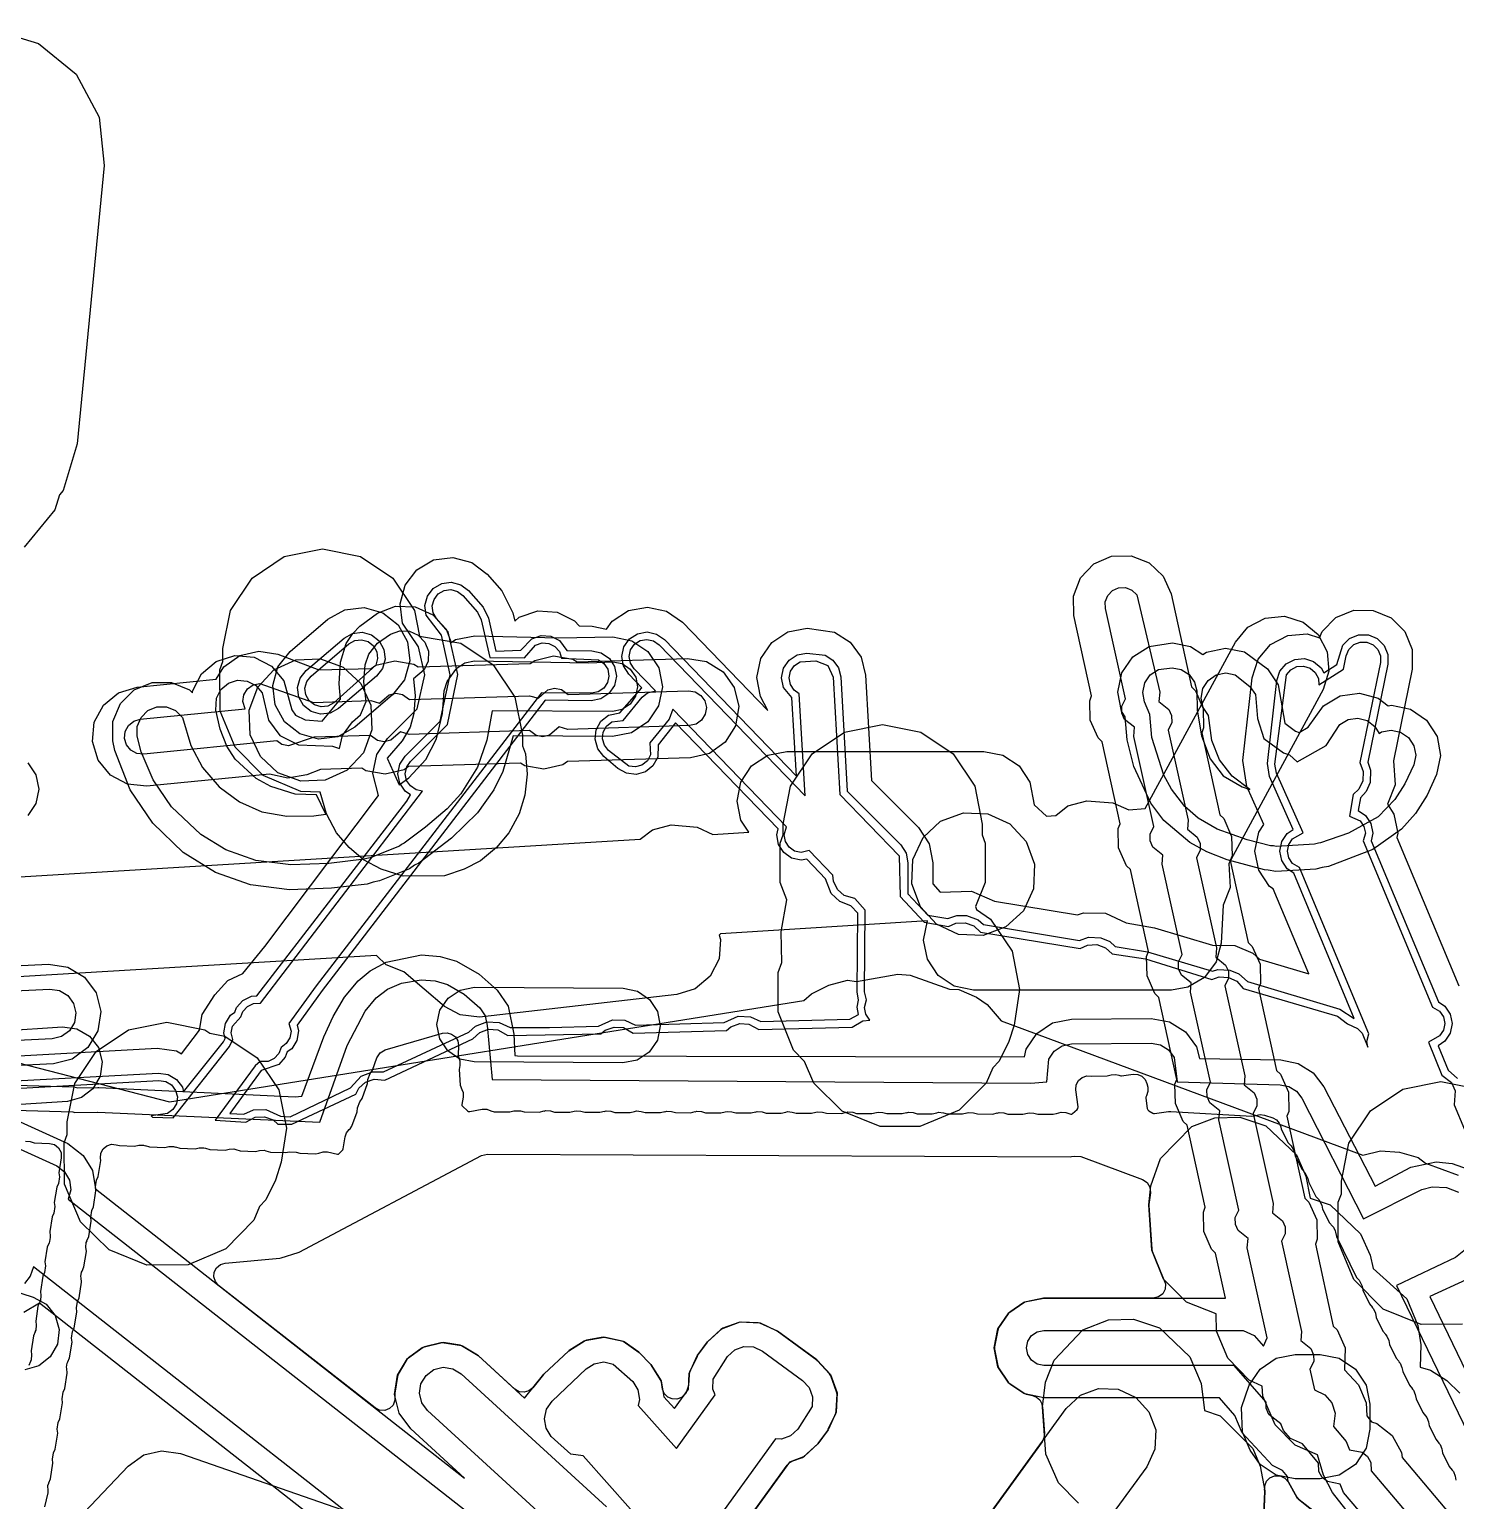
# Model space of a CAD drawing. Header units: metres. Extents: x -2677 to -840, y 169 to 1487.
# Drawn here: x -1617.2 to -1559.9, y 249.1 to 308.2 of the extents above; entities that cross this region are included whole.
import ezdxf

# ---------------------------------------------------------------- set-up
doc = ezdxf.new("R2010")
doc.units = ezdxf.units.M
for name, color, linetype in [('AI_GREENING_ALLOWED_ZONE', 4, 'Continuous'), ('AI_GREENING_EXCLUSIONS', 1, 'Continuous'), ('AI_GREENING_LAWN', 82, 'Continuous')]:
    doc.layers.add(name, color=color, linetype=linetype)

msp = doc.modelspace()

# ---------------------------------------------------------------- linework, layer by layer
at = {"layer": 'AI_GREENING_ALLOWED_ZONE'}
for points in [[(-1589.147, 247.244), (-1586.767, 250.529), (-1586.664, 250.635), (-1586.534, 250.706), (-1586.156, 250.844), (-1586.073, 250.894), (-1585.553, 251.373), (-1585.52, 251.409), (-1585.14, 251.93), (-1585.116, 251.972), (-1584.818, 252.612), (-1584.795, 252.706), (-1584.767, 253.387), (-1584.782, 253.483), (-1585.016, 254.123), (-1585.066, 254.206), (-1585.544, 254.726), (-1585.581, 254.758), (-1587.155, 255.909), (-1587.197, 255.933), (-1587.838, 256.23), (-1587.932, 256.253), (-1588.611, 256.281), (-1588.707, 256.266), (-1589.349, 256.031), (-1589.431, 255.981), (-1589.95, 255.504), (-1589.982, 255.467), (-1590.364, 254.944), (-1590.388, 254.902), (-1590.685, 254.261), (-1590.708, 254.167), (-1590.726, 253.73), (-1590.82, 253.457), (-1590.872, 253.385), (-1591.014, 253.253), (-1591.196, 253.185), (-1591.389, 253.191), (-1591.566, 253.27), (-1591.7, 253.41), (-1591.77, 253.591), (-1591.82, 253.872), (-1591.855, 253.962), (-1592.235, 254.558), (-1592.265, 254.597), (-1592.692, 255.042), (-1592.729, 255.074), (-1593.308, 255.479), (-1593.397, 255.518), (-1594.062, 255.665), (-1594.159, 255.667), (-1594.831, 255.548), (-1594.92, 255.513), (-1595.516, 255.134), (-1595.552, 255.106), (-1596.523, 254.201), (-1596.547, 254.175), (-1596.978, 253.642), (-1597.134, 253.514), (-1597.329, 253.458), (-1597.53, 253.484), (-1597.704, 253.588), (-1599.162, 254.923), (-1599.201, 254.952), (-1599.806, 255.318), (-1599.896, 255.351), (-1600.57, 255.454), (-1600.667, 255.45), (-1601.329, 255.288), (-1601.417, 255.247), (-1601.966, 254.843), (-1602.032, 254.772), (-1602.385, 254.189), (-1602.418, 254.098), (-1602.521, 253.424), (-1602.515, 253.278), (-1602.518, 253.278), (-1602.518, 253.278), (-1602.514, 253.137), (-1602.589, 252.946), (-1602.735, 252.802), (-1602.926, 252.729), (-1603.131, 252.738), (-1603.315, 252.829), (-1609.597, 257.754), (-1609.725, 257.904), (-1609.785, 258.092), (-1609.768, 258.288), (-1609.677, 258.463), (-1609.524, 258.588), (-1609.335, 258.645), (-1607.138, 258.852), (-1607.089, 258.861), (-1606.402, 259.069), (-1606.357, 259.088), (-1599.038, 262.966), (-1598.802, 263.024), (-1575.404, 262.921), (-1575.355, 262.926), (-1575.244, 262.947), (-1574.975, 262.925), (-1572.506, 262.007), (-1572.32, 261.885), (-1572.205, 261.693), (-1572.185, 261.471), (-1572.247, 261.007), (-1572.249, 260.956), (-1572.125, 259.202), (-1572.108, 259.127), (-1571.671, 258.045), (-1571.653, 258.017), (-1571.576, 257.817), (-1571.589, 257.604), (-1571.69, 257.415), (-1571.861, 257.287), (-1572.07, 257.241), (-1576.434, 257.241), (-1576.483, 257.236), (-1577.176, 257.098), (-1577.265, 257.061), (-1577.832, 256.682), (-1577.9, 256.614), (-1578.279, 256.047), (-1578.316, 255.958), (-1578.449, 255.289), (-1578.449, 255.193), (-1578.316, 254.524), (-1578.279, 254.435), (-1577.9, 253.868), (-1577.832, 253.799), (-1577.265, 253.421), (-1577.176, 253.384), (-1576.923, 253.333), (-1576.76, 253.27), (-1576.63, 253.155), (-1576.546, 253.002), (-1576.527, 252.87), (-1576.522, 252.871), (-1576.441, 251.803), (-1576.458, 251.629), (-1576.534, 251.472), (-1580.693, 245.732)], [(-1567.652, 247.97), (-1567.592, 249.471), (-1567.6, 249.565), (-1567.593, 249.566), (-1567.593, 249.566), (-1567.595, 249.707), (-1567.522, 249.889), (-1567.384, 250.029), (-1567.203, 250.105), (-1567.006, 250.106), (-1566.979, 250.1), (-1566.782, 250.014), (-1566.639, 249.853), (-1566.3, 249.242), (-1566.237, 249.168), (-1565.703, 248.744)]]:
    msp.add_lwpolyline(points, dxfattribs=at)
at = {"layer": 'AI_GREENING_EXCLUSIONS'}
for points in [[(-1618.69, 308.194), (-1616.822, 307.631), (-1615.312, 306.395), (-1614.39, 304.676), (-1614.196, 302.735), (-1615.28, 291.546), (-1615.843, 289.679), (-1615.985, 289.505), (-1616.166, 288.904), (-1617.402, 287.394)], [(-1619.072, 266.895), (-1612.06, 267.279), (-1611.288, 267.168), (-1611.092, 267.052), (-1610.363, 267.996), (-1610.254, 268.633), (-1609.741, 269.42), (-1609.219, 270), (-1608.629, 270.28), (-1607.742, 271.361), (-1603.174, 277.43), (-1603.399, 278.306), (-1603.246, 279.071), (-1602.811, 279.719), (-1601.625, 280.902), (-1601.321, 282.279), (-1601.571, 283.393), (-1602.209, 284.35), (-1602.312, 285.124), (-1602.111, 285.878), (-1601.636, 286.497), (-1600.961, 286.888), (-1600.187, 286.991), (-1599.433, 286.79), (-1598.814, 286.315), (-1598.229, 285.649), (-1597.779, 284.766), (-1597.703, 284.427), (-1597.522, 284.588), (-1596.783, 284.84), (-1596.004, 284.792), (-1595.304, 284.448), (-1595.119, 284.239), (-1594.602, 284.234), (-1594.023, 284.112), (-1593.799, 284.435), (-1593.143, 284.857), (-1592.375, 284.996), (-1591.612, 284.83), (-1590.971, 284.385), (-1587.547, 280.839), (-1587.845, 281.398), (-1587.989, 282.165), (-1587.829, 282.929), (-1587.389, 283.573), (-1586.735, 284), (-1585.968, 284.144), (-1584.865, 283.993), (-1584.237, 283.587), (-1583.802, 282.979), (-1583.621, 282.254), (-1583.382, 278.035), (-1581.501, 276.146), (-1581.067, 275.49), (-1580.919, 274.718), (-1580.926, 273.874), (-1580.623, 273.55), (-1579.366, 273.591), (-1578.44, 273.189), (-1575.108, 272.636), (-1574.871, 272.714), (-1573.982, 272.695), (-1573.153, 272.312), (-1572.014, 272.108), (-1569.692, 271.415), (-1568.792, 271.397), (-1568.07, 271.095), (-1567.799, 270.85), (-1565.827, 270.262), (-1567.25, 273.681), (-1567.397, 273.778), (-1567.831, 274.426), (-1567.985, 275.191), (-1567.834, 275.957), (-1567.63, 276.263), (-1568.314, 277.786), (-1568.476, 278.829), (-1568.101, 282.157), (-1567.864, 282.9), (-1567.36, 283.497), (-1566.667, 283.855), (-1565.889, 283.92), (-1565.398, 283.764), (-1565.291, 284.02), (-1564.737, 284.57), (-1564.015, 284.866), (-1563.235, 284.863), (-1562.515, 284.562), (-1561.965, 284.008), (-1561.669, 283.286), (-1561.672, 282.506), (-1562.418, 278.823), (-1562.364, 277.853), (-1562.669, 277.073), (-1562.409, 276.684), (-1562.255, 275.919), (-1562.289, 275.746), (-1559.804, 269.779)], [(-1565.665, 248.714), (-1566.276, 249.199), (-1566.655, 249.881), (-1566.678, 250.082), (-1566.88, 250.32), (-1567.285, 250.524), (-1568.498, 251.837), (-1568.792, 252.529), (-1569.416, 253.241), (-1576.459, 253.241), (-1577.224, 253.393), (-1577.873, 253.827), (-1578.307, 254.476), (-1578.459, 255.241), (-1578.307, 256.006), (-1577.873, 256.655), (-1577.224, 257.089), (-1576.459, 257.241), (-1569.176, 257.241), (-1569.565, 259.049), (-1569.727, 259.205), (-1570.042, 259.919), (-1570.059, 260.699), (-1569.986, 260.888), (-1570.704, 264.183), (-1570.867, 264.339), (-1571.181, 265.053), (-1571.199, 265.833), (-1571.125, 266.022), (-1571.844, 269.317), (-1572.007, 269.473), (-1572.321, 270.187), (-1572.338, 270.967), (-1572.265, 271.156), (-1572.983, 274.451), (-1573.146, 274.606), (-1573.461, 275.321), (-1573.478, 276.101), (-1573.404, 276.29), (-1574.123, 279.585), (-1574.286, 279.74), (-1574.6, 280.455), (-1574.617, 281.235), (-1574.544, 281.424), (-1575.261, 284.655), (-1575.278, 285.435), (-1574.996, 286.163), (-1574.456, 286.726), (-1573.742, 287.041), (-1572.962, 287.058), (-1572.234, 286.776), (-1571.671, 286.236), (-1571.356, 285.522), (-1570.54, 281.789), (-1570.377, 281.633), (-1570.063, 280.919), (-1570.046, 280.139), (-1570.119, 279.949), (-1569.401, 276.655), (-1569.238, 276.499), (-1568.923, 275.785), (-1568.906, 275.005), (-1568.98, 274.816), (-1568.261, 271.521), (-1568.098, 271.365), (-1567.784, 270.651), (-1567.767, 269.871), (-1567.84, 269.682), (-1567.122, 266.387), (-1566.959, 266.231), (-1566.644, 265.517), (-1566.627, 264.737), (-1566.701, 264.548), (-1565.982, 261.253), (-1565.819, 261.097), (-1565.505, 260.383), (-1565.487, 259.603), (-1565.561, 259.414), (-1564.842, 256.119), (-1564.68, 255.963), (-1564.365, 255.249), (-1564.388, 254.367), (-1563.825, 253.761), (-1563.523, 253.038), (-1563.49, 252.507), (-1563.307, 252.272), (-1563.09, 252.21), (-1562.479, 251.725), (-1562.1, 251.043), (-1562.076, 250.842), (-1559.933, 248.296)], [(-1619.018, 265.896), (-1612.006, 266.28), (-1611.619, 266.225), (-1611.284, 266.026), (-1611.049, 265.714), (-1611, 265.523), (-1609.403, 267.535), (-1609.336, 267.672), (-1609.386, 267.891), (-1609.32, 268.276), (-1609.112, 268.606), (-1608.949, 268.721), (-1608.883, 268.908), (-1608.621, 269.198), (-1608.269, 269.365), (-1608.061, 269.376), (-1602.034, 277.194), (-1601.896, 277.456), (-1602.107, 277.597), (-1602.323, 277.922), (-1602.399, 278.304), (-1602.322, 278.687), (-1602.105, 279.011), (-1600.702, 280.41), (-1600.297, 282.28), (-1600.651, 283.861), (-1601.263, 284.673), (-1601.314, 285.059), (-1601.213, 285.436), (-1600.976, 285.746), (-1600.639, 285.942), (-1600.252, 285.993), (-1599.875, 285.892), (-1599.565, 285.655), (-1598.98, 284.989), (-1598.755, 284.548), (-1598.46, 283.23), (-1597.466, 283.263), (-1597.019, 283.723), (-1596.65, 283.849), (-1596.261, 283.825), (-1595.91, 283.653), (-1595.612, 283.244), (-1594.613, 283.234), (-1594.231, 283.154), (-1593.908, 282.933), (-1593.695, 282.607), (-1593.623, 282.223), (-1593.703, 281.842), (-1593.923, 281.519), (-1594.25, 281.306), (-1594.633, 281.234), (-1596.484, 281.253), (-1605.436, 269.602), (-1606.439, 268.204), (-1606.386, 267.971), (-1606.452, 267.587), (-1606.66, 267.257), (-1606.844, 267.126), (-1606.92, 266.914), (-1607.181, 266.625), (-1607.892, 266.382), (-1609.145, 264.658), (-1608.583, 264.626), (-1608.189, 264.798), (-1607.696, 264.818), (-1607.108, 264.543), (-1606.716, 264.525), (-1604.304, 265.681), (-1603.869, 266.16), (-1603.411, 266.331), (-1602.976, 266.323), (-1599.548, 267.922), (-1599.281, 268.164), (-1598.822, 268.335), (-1598.329, 268.315), (-1597.885, 268.107), (-1596.311, 268.116), (-1594.345, 268.168), (-1593.778, 268.421), (-1593.285, 268.401), (-1592.864, 268.21), (-1589.302, 268.306), (-1588.735, 268.56), (-1588.242, 268.54), (-1587.82, 268.348), (-1584.258, 268.445), (-1583.908, 268.628), (-1583.962, 268.921), (-1583.9, 269.212), (-1583.963, 269.541), (-1583.936, 272.698), (-1584.216, 272.999), (-1584.653, 273.165), (-1585.002, 273.489), (-1585.226, 274.079), (-1585.976, 274.874), (-1586.206, 274.832), (-1586.588, 274.915), (-1586.908, 275.137), (-1587.119, 275.465), (-1587.189, 275.849), (-1587.136, 276.093), (-1591.245, 280.349), (-1591.95, 279.467), (-1591.963, 278.962), (-1592.155, 278.622), (-1592.461, 278.381), (-1592.837, 278.275), (-1593.224, 278.321), (-1593.565, 278.513), (-1594.134, 279), (-1594.375, 279.307), (-1594.481, 279.683), (-1594.435, 280.07), (-1594.243, 280.41), (-1593.937, 280.651), (-1593.486, 280.748), (-1592.598, 281.751), (-1593.129, 282.301), (-1593.34, 282.63), (-1593.41, 283.014), (-1593.327, 283.395), (-1593.105, 283.715), (-1592.776, 283.926), (-1592.392, 283.996), (-1592.011, 283.913), (-1591.691, 283.691), (-1586.397, 278.207), (-1586.575, 281.357), (-1586.917, 281.771), (-1586.989, 282.155), (-1586.909, 282.537), (-1586.689, 282.859), (-1586.362, 283.072), (-1585.979, 283.144), (-1585.241, 283.067), (-1584.928, 282.864), (-1584.71, 282.56), (-1584.62, 282.197), (-1584.359, 277.599), (-1582.21, 275.44), (-1581.993, 275.112), (-1581.919, 274.726), (-1581.93, 273.482), (-1581.12, 272.619), (-1580.317, 272.482), (-1579.959, 272.611), (-1579.564, 272.611), (-1579.105, 272.44), (-1578.883, 272.243), (-1575.031, 271.606), (-1574.673, 271.734), (-1574.18, 271.715), (-1573.818, 271.564), (-1573.596, 271.367), (-1572.3, 271.149), (-1569.697, 270.368), (-1569.483, 270.437), (-1568.99, 270.417), (-1568.629, 270.266), (-1568.288, 269.951), (-1564.583, 268.847), (-1563.997, 268.469), (-1566.43, 274.313), (-1566.691, 274.487), (-1566.908, 274.811), (-1566.985, 275.193), (-1566.91, 275.576), (-1566.693, 275.901), (-1566.446, 276.067), (-1567.401, 278.196), (-1567.483, 278.717), (-1567.107, 282.045), (-1566.989, 282.417), (-1566.737, 282.715), (-1566.39, 282.894), (-1566.002, 282.926), (-1565.63, 282.808), (-1565.332, 282.556), (-1565.227, 282.353), (-1564.696, 282.687), (-1564.462, 283.461), (-1564.185, 283.736), (-1563.824, 283.884), (-1563.434, 283.883), (-1563.074, 283.732), (-1562.799, 283.455), (-1562.651, 283.094), (-1562.652, 282.704), (-1563.455, 278.763), (-1563.344, 278.447), (-1563.364, 277.954), (-1563.515, 277.593), (-1563.743, 277.339), (-1563.844, 276.82), (-1563.549, 276.624), (-1563.332, 276.3), (-1563.255, 275.917), (-1563.316, 275.61), (-1560.624, 269.146), (-1560.363, 268.973), (-1560.146, 268.649), (-1560.069, 268.266), (-1560.144, 267.884), (-1560.361, 267.559), (-1560.63, 267.378), (-1560.224, 266.4), (-1559.853, 266.068)], [(-1619.001, 265.597), (-1611.989, 265.981), (-1611.719, 265.942), (-1611.484, 265.803), (-1611.32, 265.584), (-1611.252, 265.32), (-1611.291, 265.049), (-1611.43, 264.814), (-1611.648, 264.651), (-1612.305, 264.561), (-1612.25, 264.506), (-1611.418, 264.481), (-1609.164, 267.353), (-1609.02, 267.625), (-1609.086, 267.899), (-1609.04, 268.168), (-1608.703, 268.534), (-1608.625, 268.754), (-1608.442, 268.957), (-1608.195, 269.075), (-1607.907, 269.083), (-1601.406, 277.604), (-1601.668, 277.657), (-1601.895, 277.809), (-1602.046, 278.036), (-1602.099, 278.304), (-1602.045, 278.572), (-1601.893, 278.799), (-1600.411, 280.277), (-1599.989, 282.281), (-1600.375, 284.001), (-1600.842, 284.533), (-1600.979, 284.769), (-1601.015, 285.04), (-1600.944, 285.304), (-1600.778, 285.521), (-1600.542, 285.658), (-1600.271, 285.694), (-1600.007, 285.623), (-1599.79, 285.457), (-1599.205, 284.791), (-1599.048, 284.482), (-1598.71, 282.976), (-1597.318, 282.962), (-1596.868, 283.464), (-1596.61, 283.552), (-1596.337, 283.535), (-1596.092, 283.415), (-1595.912, 283.21), (-1595.823, 282.946), (-1594.348, 282.878), (-1594.123, 282.724), (-1593.973, 282.495), (-1593.923, 282.226), (-1593.979, 281.959), (-1594.133, 281.734), (-1594.362, 281.584), (-1594.63, 281.534), (-1596.631, 281.554), (-1605.674, 269.784), (-1606.771, 268.264), (-1606.686, 267.963), (-1606.732, 267.694), (-1606.878, 267.463), (-1607.09, 267.312), (-1607.177, 267.068), (-1607.36, 266.865), (-1607.607, 266.748), (-1607.926, 266.75), (-1608.13, 266.564), (-1609.727, 264.389), (-1608.505, 264.302), (-1608.13, 264.504), (-1607.756, 264.524), (-1607.405, 264.399), (-1607.212, 264.231), (-1606.655, 264.221), (-1604.089, 265.433), (-1603.97, 265.669), (-1603.702, 265.911), (-1603.352, 266.037), (-1602.923, 265.994), (-1599.391, 267.659), (-1599.113, 267.915), (-1598.763, 268.041), (-1598.388, 268.021), (-1597.982, 267.787), (-1594.244, 267.852), (-1594.069, 268.002), (-1593.719, 268.127), (-1593.344, 268.107), (-1592.952, 267.888), (-1589.201, 267.991), (-1589.025, 268.14), (-1588.675, 268.266), (-1588.301, 268.246), (-1587.909, 268.026), (-1584.158, 268.129), (-1583.729, 268.384), (-1583.449, 268.404), (-1583.613, 268.649), (-1583.662, 268.917), (-1583.58, 269.222), (-1583.663, 269.538), (-1583.635, 272.816), (-1584.05, 273.288), (-1584.485, 273.414), (-1584.753, 273.656), (-1584.913, 273.989), (-1584.932, 274.23), (-1585.882, 275.213), (-1586.201, 275.132), (-1586.468, 275.19), (-1586.692, 275.346), (-1586.84, 275.575), (-1586.889, 275.844), (-1586.791, 276.168), (-1591.358, 280.899), (-1591.501, 280.494), (-1592.277, 279.541), (-1592.249, 279.055), (-1592.382, 278.817), (-1592.597, 278.648), (-1592.86, 278.574), (-1593.131, 278.607), (-1593.939, 279.228), (-1594.108, 279.443), (-1594.182, 279.706), (-1594.149, 279.977), (-1594.016, 280.215), (-1593.801, 280.384), (-1593.353, 280.436), (-1592.587, 281.378), (-1592.377, 281.552), (-1592.061, 281.627), (-1592.914, 282.51), (-1593.061, 282.74), (-1593.11, 283.008), (-1593.052, 283.275), (-1592.896, 283.5), (-1592.666, 283.647), (-1592.398, 283.696), (-1592.131, 283.638), (-1591.906, 283.482), (-1586.051, 277.417), (-1586.284, 281.514), (-1586.489, 281.655), (-1586.639, 281.883), (-1586.689, 282.152), (-1586.633, 282.419), (-1586.479, 282.645), (-1586.25, 282.794), (-1585.611, 282.841), (-1585.135, 282.647), (-1584.919, 282.18), (-1584.652, 277.469), (-1582.271, 274.999), (-1582.231, 273.365), (-1581.27, 272.34), (-1580.297, 272.16), (-1579.997, 272.297), (-1579.623, 272.316), (-1579.273, 272.191), (-1579.002, 271.945), (-1575.01, 271.283), (-1574.711, 271.421), (-1574.336, 271.44), (-1573.986, 271.315), (-1573.715, 271.069), (-1572.386, 270.862), (-1569.712, 270.043), (-1569.424, 270.143), (-1569.05, 270.123), (-1568.717, 269.964), (-1568.465, 269.672), (-1564.669, 268.56), (-1564.277, 268.251), (-1563.868, 268.076), (-1563.679, 267.887), (-1563.453, 267.314), (-1563.499, 267.543), (-1563.416, 267.856), (-1566.199, 274.537), (-1566.479, 274.699), (-1566.631, 274.926), (-1566.685, 275.194), (-1566.632, 275.462), (-1566.481, 275.689), (-1566.053, 275.925), (-1567.128, 278.318), (-1567.185, 278.683), (-1566.726, 282.271), (-1566.55, 282.48), (-1566.307, 282.605), (-1566.035, 282.628), (-1565.775, 282.545), (-1565.566, 282.369), (-1565.441, 282.126), (-1565.42, 281.876), (-1564.427, 282.502), (-1564.318, 283.042), (-1564.213, 283.294), (-1564.019, 283.486), (-1563.766, 283.59), (-1563.493, 283.589), (-1563.241, 283.483), (-1563.049, 283.29), (-1562.945, 283.037), (-1562.946, 282.764), (-1563.776, 278.757), (-1563.638, 278.388), (-1563.658, 278.013), (-1563.817, 277.681), (-1564.037, 277.472), (-1564.194, 276.603), (-1563.761, 276.411), (-1563.609, 276.185), (-1563.555, 275.917), (-1563.638, 275.604), (-1560.856, 268.922), (-1560.575, 268.76), (-1560.423, 268.534), (-1560.369, 268.266), (-1560.422, 267.998), (-1560.573, 267.77), (-1561.018, 267.527), (-1560.481, 266.189), (-1560.102, 265.9), (-1559.943, 265.568), (-1559.984, 264.998), (-1558.332, 261.045)], [(-1562.055, 246.643), (-1564.426, 249.437), (-1564.57, 249.775), (-1565.071, 249.87), (-1565.285, 250.04), (-1565.417, 250.278), (-1565.429, 250.619), (-1566.08, 251.387), (-1566.558, 251.602), (-1566.837, 251.924), (-1566.946, 252.191), (-1567.424, 252.568), (-1567.53, 252.82), (-1567.533, 253.064), (-1568.826, 254.541), (-1576.459, 254.541), (-1576.727, 254.594), (-1576.954, 254.746), (-1577.105, 254.973), (-1577.159, 255.241), (-1577.105, 255.509), (-1576.954, 255.736), (-1576.727, 255.888), (-1576.459, 255.941), (-1568.462, 255.939), (-1568.014, 255.736), (-1567.639, 255.31), (-1567.491, 255.646), (-1568.294, 259.267), (-1568.264, 259.633), (-1568.663, 259.951), (-1568.773, 260.201), (-1568.779, 260.474), (-1568.63, 260.78), (-1569.434, 264.401), (-1569.403, 264.767), (-1569.802, 265.084), (-1569.912, 265.334), (-1569.918, 265.608), (-1569.77, 265.914), (-1570.573, 269.535), (-1570.543, 269.901), (-1570.942, 270.218), (-1571.052, 270.468), (-1571.058, 270.741), (-1570.909, 271.048), (-1571.713, 274.669), (-1571.683, 275.035), (-1572.081, 275.352), (-1572.191, 275.602), (-1572.198, 275.875), (-1572.049, 276.182), (-1572.852, 279.803), (-1572.822, 280.169), (-1573.221, 280.486), (-1573.331, 280.736), (-1573.337, 281.009), (-1573.188, 281.316), (-1573.992, 284.937), (-1573.998, 285.21), (-1573.899, 285.464), (-1573.71, 285.662), (-1573.46, 285.772), (-1573.187, 285.778), (-1572.933, 285.679), (-1572.735, 285.49), (-1571.811, 281.571), (-1571.841, 281.204), (-1571.442, 280.887), (-1571.332, 280.637), (-1571.326, 280.364), (-1571.475, 280.057), (-1570.671, 276.437), (-1570.701, 276.07), (-1570.303, 275.753), (-1570.192, 275.503), (-1570.186, 275.23), (-1570.335, 274.923), (-1569.532, 271.303), (-1569.562, 270.936), (-1569.163, 270.619), (-1569.053, 270.369), (-1569.047, 270.096), (-1569.196, 269.789), (-1568.392, 266.169), (-1568.422, 265.802), (-1568.023, 265.485), (-1567.913, 265.235), (-1567.907, 264.962), (-1568.056, 264.656), (-1567.252, 261.035), (-1567.283, 260.668), (-1566.884, 260.351), (-1566.774, 260.101), (-1566.768, 259.828), (-1566.917, 259.522), (-1566.113, 255.901), (-1566.143, 255.534), (-1565.744, 255.217), (-1565.634, 254.967), (-1565.628, 254.694), (-1565.777, 254.388), (-1565.593, 253.557), (-1565.182, 253.356), (-1564.903, 253.034), (-1564.764, 252.618), (-1564.836, 252.084), (-1564.329, 251.487), (-1564.185, 251.149), (-1563.684, 251.054), (-1563.47, 250.884), (-1563.337, 250.645), (-1563.326, 250.305), (-1560.955, 247.511)], [(-1623.108, 273.831), (-1592.675, 275.674), (-1592.181, 276.051), (-1591.427, 276.251), (-1590.375, 276.149), (-1589.746, 275.857), (-1588.304, 275.948), (-1588.628, 276.432), (-1588.78, 277.197), (-1588.628, 277.963), (-1588.194, 278.612), (-1587.546, 279.045), (-1586.78, 279.197), (-1578.873, 279.197), (-1578.107, 279.045), (-1577.458, 278.612), (-1577.025, 277.963), (-1576.856, 277.057), (-1576.351, 276.594), (-1575.981, 276.623), (-1575.493, 277.008), (-1574.742, 277.219), (-1573.689, 277.134), (-1573.056, 276.852), (-1572.391, 276.904), (-1568.767, 283.587), (-1568.268, 284.187), (-1567.578, 284.551), (-1566.8, 284.623), (-1566.055, 284.392), (-1565.455, 283.893), (-1565.091, 283.203), (-1565.019, 282.426), (-1565.25, 281.68), (-1569.039, 274.695), (-1568.984, 273.728), (-1569.259, 273.028), (-1569.345, 271.501), (-1569.54, 270.745), (-1570.009, 270.122), (-1570.681, 269.726), (-1571.341, 269.614), (-1579.292, 269.614), (-1580.057, 269.766), (-1580.706, 270.199), (-1581.139, 270.848), (-1581.292, 271.614), (-1581.133, 272.388), (-1589.442, 271.869), (-1589.496, 271.821), (-1589.439, 271.643), (-1589.504, 270.865), (-1589.861, 270.171), (-1590.457, 269.667), (-1591.2, 269.429), (-1599.119, 268.528), (-1599.894, 268.617), (-1600.528, 268.956), (-1602.165, 270.342), (-1602.862, 270.624), (-1603.251, 271.008), (-1622.816, 269.841)], [(-1617.259, 278.74), (-1616.933, 278.253), (-1616.819, 277.679), (-1616.933, 277.105), (-1617.259, 276.618)], [(-1635.832, 271.392), (-1611.567, 265.129), (-1586.104, 269.19), (-1585.792, 269.46), (-1585.1, 269.812), (-1584.344, 270.008), (-1583.983, 269.957), (-1582.323, 270.249), (-1581.831, 270.209), (-1580.244, 269.65), (-1579.881, 269.641), (-1579.167, 269.326), (-1578.743, 269.028), (-1578.177, 268.383), (-1563.657, 262.985), (-1562.952, 263.156), (-1562.177, 263.104), (-1561.428, 262.885), (-1561.144, 262.656), (-1559.833, 262.176)], [(-1635.832, 271.392), (-1611.567, 265.129), (-1586.104, 269.19), (-1585.792, 269.46), (-1585.1, 269.812), (-1584.344, 270.008), (-1583.983, 269.957), (-1582.323, 270.249), (-1581.831, 270.209), (-1580.244, 269.65), (-1579.881, 269.641), (-1579.167, 269.326), (-1578.743, 269.028), (-1578.177, 268.383), (-1563.657, 262.985), (-1562.952, 263.156), (-1562.177, 263.104), (-1561.428, 262.885), (-1561.144, 262.656), (-1559.833, 262.176)], [(-1627.899, 270.092), (-1616.422, 270.65), (-1615.65, 270.535), (-1614.981, 270.134), (-1614.516, 269.507), (-1614.327, 268.75), (-1614.442, 267.978), (-1614.843, 267.309), (-1615.47, 266.844), (-1616.228, 266.655), (-1624.832, 266.237)], [(-1621.99, 265.91), (-1615.407, 265.724), (-1615.245, 265.686), (-1614.443, 265.705), (-1614.421, 265.7), (-1614.398, 265.703), (-1606.522, 265.319), (-1606.251, 265.357), (-1605.371, 267.73), (-1604.993, 268.556), (-1604.54, 269.324), (-1603.991, 269.983), (-1603.508, 270.383), (-1602.869, 270.736), (-1601.447, 271.027), (-1600.702, 270.965), (-1600.048, 270.774), (-1599.14, 270.253), (-1598.416, 269.611), (-1597.974, 268.968), (-1597.744, 267.847), (-1597.708, 266.991), (-1597.6, 266.969), (-1577.245, 266.929), (-1577.179, 267.237), (-1576.747, 267.87), (-1576.109, 268.295), (-1575.359, 268.448), (-1572.157, 268.477), (-1571.414, 268.341), (-1570.775, 267.939), (-1570.33, 267.329), (-1570.21, 266.862), (-1566.942, 266.812), (-1566.248, 266.668), (-1565.649, 266.291), (-1565.218, 265.728), (-1563.166, 261.742), (-1561.728, 262.494), (-1560.707, 262.711), (-1560.063, 262.65), (-1559.422, 262.419)], [(-1622.035, 264.911), (-1615.442, 264.724), (-1615.367, 264.699), (-1614.463, 264.705), (-1614.449, 264.702), (-1614.441, 264.704), (-1605.525, 264.31), (-1604.434, 267.382), (-1603.713, 268.761), (-1603.263, 269.298), (-1602.81, 269.643), (-1602.254, 269.895), (-1601.457, 270.027), (-1600.899, 269.984), (-1600.408, 269.841), (-1599.74, 269.454), (-1599.113, 268.894), (-1598.892, 268.573), (-1598.811, 268.191), (-1598.608, 266.015), (-1576.983, 265.878), (-1576.336, 265.925), (-1576.26, 266.843), (-1576.044, 267.159), (-1575.725, 267.372), (-1575.35, 267.448), (-1572.148, 267.477), (-1571.777, 267.409), (-1571.457, 267.208), (-1571.235, 266.903), (-1571.104, 265.926), (-1566.969, 265.813), (-1566.622, 265.741), (-1566.323, 265.552), (-1566.107, 265.271), (-1563.635, 260.421), (-1561.28, 261.599), (-1560.87, 261.704), (-1560.299, 261.678), (-1559.817, 261.494)], [(-1627.851, 269.094), (-1616.373, 269.651), (-1615.987, 269.594), (-1615.653, 269.393), (-1615.42, 269.08), (-1615.326, 268.701), (-1615.383, 268.315), (-1615.584, 267.981), (-1615.898, 267.748), (-1616.276, 267.654), (-1627.381, 267.114)], [(-1623.146, 267.659), (-1615.861, 268.138), (-1615.281, 268.061), (-1614.775, 267.767), (-1614.419, 267.303), (-1614.268, 266.737), (-1614.345, 266.157), (-1614.639, 265.65), (-1615.103, 265.295), (-1615.669, 265.144), (-1622.385, 264.712)], [(-1559.652, 256.193), (-1561.313, 256.177), (-1562.835, 256.797), (-1564.022, 257.984), (-1564.642, 259.506), (-1564.642, 261.09), (-1564.518, 261.426), (-1564.518, 261.939), (-1564.214, 263.47), (-1563.346, 264.767), (-1562.049, 265.635), (-1560.518, 265.939), (-1558.987, 265.635)], [(-1619.34, 265.126), (-1615.649, 263.45), (-1615.029, 262.975), (-1614.661, 262.36), (-1614.541, 261.629), (-1599.727, 250.016), (-1601.881, 251.989), (-1602.343, 252.618), (-1602.529, 253.375), (-1602.411, 254.147), (-1602.006, 254.814), (-1601.377, 255.276), (-1600.619, 255.462), (-1599.848, 255.344), (-1599.18, 254.939), (-1597.312, 253.229), (-1596.536, 254.189), (-1595.535, 255.122), (-1594.879, 255.54), (-1594.111, 255.676), (-1593.349, 255.507), (-1592.709, 255.06), (-1592.248, 254.579), (-1591.828, 253.921), (-1591.714, 253.276), (-1591.294, 252.802), (-1590.732, 253.579), (-1590.706, 254.216), (-1590.378, 254.924), (-1589.968, 255.487), (-1589.395, 256.014), (-1588.66, 256.283), (-1587.883, 256.251), (-1587.175, 255.923), (-1585.561, 254.744), (-1585.033, 254.17), (-1584.765, 253.436), (-1584.798, 252.657), (-1585.126, 251.949), (-1585.535, 251.389), (-1586.109, 250.861), (-1586.678, 250.653), (-1589.151, 247.238)], [(-1619.753, 264.216), (-1616.091, 262.553), (-1615.781, 262.316), (-1615.586, 261.978), (-1615.535, 261.591), (-1615.635, 261.217), (-1596.364, 246.11)], [(-1563.752, 248.003), (-1564.875, 249.439), (-1564.875, 249.439), (-1565.241, 250.127), (-1565.478, 250.949), (-1566.366, 251.337), (-1567.176, 252.147), (-1567.674, 253.298), (-1567.691, 253.71), (-1568.22, 253.948), (-1569.075, 254.825), (-1569.528, 255.909), (-1569.545, 256.606), (-1570.73, 257.076), (-1571.653, 257.998), (-1572.122, 259.163), (-1572.251, 260.982), (-1572.17, 261.757), (-1571.782, 262.855), (-1570.523, 264.134), (-1569.592, 264.484), (-1568.597, 264.51), (-1567.547, 264.158), (-1566.323, 263), (-1565.938, 262.144), (-1565.766, 261.257), (-1564.97, 260.986), (-1563.746, 259.827), (-1563.36, 258.971), (-1563.239, 258.434), (-1561.892, 257.216), (-1561.445, 256.141), (-1561.324, 255.371), (-1561.349, 254.469), (-1560.934, 254.352), (-1560.289, 253.931), (-1559.759, 253.421)], [(-1623.748, 259.453), (-1617.037, 257.284), (-1616.525, 256.999), (-1616.162, 256.54), (-1616.003, 255.977), (-1616.07, 255.396), (-1616.356, 254.885), (-1616.815, 254.522), (-1617.378, 254.362)], [(-1559.529, 259.192), (-1559.938, 258.879), (-1562.302, 257.746), (-1558.389, 249.654)], [(-1597.9, 243.502), (-1617.028, 258.496), (-1617.161, 258.122), (-1617.383, 257.825)], [(-1559.505, 257.978), (-1560.971, 257.303), (-1557.492, 250.094)], [(-1599.209, 243.258), (-1616.784, 257.034), (-1617.415, 256.67)], [(-1575.069, 249.01), (-1575.879, 249.82), (-1576.377, 250.971), (-1576.522, 252.871), (-1576.392, 253.869), (-1576.053, 254.744), (-1574.893, 255.966), (-1573.863, 256.373), (-1572.869, 256.4), (-1571.819, 256.048), (-1570.595, 254.889), (-1570.148, 253.814), (-1570.018, 252.728), (-1569.383, 252.507), (-1568.073, 251.202), (-1567.773, 250.492), (-1567.591, 249.503), (-1567.656, 247.872)], [(-1593.06, 248.766), (-1594.964, 250.912), (-1595.459, 250.977), (-1596.238, 251.684), (-1596.448, 252.013), (-1596.515, 252.397), (-1596.43, 252.777), (-1596.206, 253.097), (-1594.844, 254.399), (-1594.516, 254.608), (-1594.132, 254.676), (-1593.751, 254.592), (-1592.97, 253.887), (-1592.76, 253.558), (-1592.692, 253.174), (-1592.746, 252.932), (-1591.214, 251.206), (-1589.662, 253.352), (-1589.75, 253.591), (-1589.734, 253.981), (-1589.16, 254.897), (-1588.874, 255.16), (-1588.508, 255.295), (-1588.118, 255.279), (-1587.764, 255.115), (-1586.151, 253.936), (-1585.887, 253.649), (-1585.753, 253.283), (-1585.769, 252.893), (-1586.342, 251.979), (-1586.63, 251.715), (-1586.996, 251.581), (-1587.234, 251.591), (-1589.928, 247.867)], [(-1595.84, 247.814), (-1601.206, 252.726), (-1601.437, 253.041), (-1601.53, 253.42), (-1601.471, 253.805), (-1601.268, 254.139), (-1600.954, 254.37), (-1600.575, 254.463), (-1600.189, 254.404), (-1599.856, 254.201), (-1594.023, 248.862)], [(-1580.853, 245.51), (-1575.567, 252.807), (-1574.995, 253.338), (-1574.263, 253.609), (-1573.483, 253.579), (-1572.774, 253.253), (-1572.244, 252.681), (-1571.973, 251.949), (-1572.002, 251.169), (-1572.328, 250.46), (-1578.254, 242.367)], [(-1616.744, 246.784), (-1613.229, 250.491), (-1612.592, 250.942), (-1611.893, 251.112), (-1611.12, 251.004), (-1603.693, 248.417)]]:
    msp.add_lwpolyline(points, dxfattribs=at)
for points in [[(-1609.534, 280.818), (-1609.55, 282.479), (-1609.426, 282.815), (-1609.426, 283.328), (-1609.122, 284.859), (-1608.254, 286.156), (-1606.957, 287.024), (-1605.426, 287.328), (-1603.895, 287.024), (-1602.598, 286.156), (-1601.73, 284.859), (-1601.525, 283.825), (-1599.868, 283.546), (-1598.571, 282.678), (-1597.703, 281.381), (-1597.399, 279.85), (-1597.399, 279.424), (-1597.278, 279.095), (-1597.205, 278.283), (-1597.294, 277.434), (-1597.526, 276.692), (-1597.941, 275.925), (-1598.442, 275.335), (-1599.085, 274.802), (-1599.739, 274.467), (-1600.53, 274.198), (-1602.191, 274.182), (-1603.063, 274.467), (-1603.777, 274.845), (-1604.36, 275.335), (-1604.857, 275.925), (-1605.268, 276.692), (-1605.52, 277.566), (-1606.298, 277.582), (-1607.807, 278.229), (-1608.93, 279.373), (-1609.534, 280.818)], [(-1592.357, 283.21), (-1591.925, 282.56), (-1591.775, 281.794), (-1591.93, 281.029), (-1592.365, 280.381), (-1593.015, 279.95), (-1593.781, 279.8), (-1597.77, 279.823), (-1598.187, 278.39), (-1598.549, 277.651), (-1599.201, 276.734), (-1600.242, 275.714), (-1601.552, 274.709), (-1601.726, 274.626), (-1601.93, 274.487), (-1603.134, 274.001), (-1603.386, 273.953), (-1603.628, 273.872), (-1605.067, 273.7), (-1606.753, 273.638), (-1608.319, 273.841), (-1609.716, 274.331), (-1611.012, 275.134), (-1612.236, 276.31), (-1613.145, 277.659), (-1613.756, 279.233), (-1613.843, 279.622), (-1613.841, 280.402), (-1613.541, 281.123), (-1612.988, 281.673), (-1612.266, 281.97), (-1611.486, 281.968), (-1610.766, 281.668), (-1610.647, 281.549), (-1610.642, 281.614), (-1610.284, 282.307), (-1609.688, 282.811), (-1608.944, 283.048), (-1608.167, 282.983), (-1607.473, 282.625), (-1606.97, 282.029), (-1606.657, 280.874), (-1606.509, 280.648), (-1606.122, 280.461), (-1605.435, 280.417), (-1604.705, 281.294), (-1604.761, 281.906), (-1604.704, 282.781), (-1604.474, 283.527), (-1604.2, 283.939), (-1603.931, 284.233), (-1603.219, 284.749), (-1602.489, 285.025), (-1601.709, 285.001), (-1600.998, 284.681), (-1600.463, 284.112), (-1600.258, 283.569), (-1600.079, 283.687), (-1599.312, 283.834), (-1595.932, 283.761), (-1593.77, 283.8), (-1593.005, 283.645), (-1592.357, 283.21)], [(-1603.002, 284.768), (-1602.389, 284.285), (-1602.007, 283.604), (-1601.915, 282.829), (-1602.127, 282.078), (-1602.61, 281.465), (-1604.13, 280.167), (-1604.81, 279.785), (-1605.585, 279.693), (-1606.337, 279.905), (-1606.949, 280.388), (-1607.331, 281.068), (-1607.423, 281.843), (-1607.211, 282.595), (-1606.728, 283.207), (-1605.208, 284.506), (-1604.528, 284.888), (-1603.753, 284.98), (-1603.002, 284.768)], [(-1599.703, 282.76), (-1599.319, 282.834), (-1594.731, 282.753), (-1593.772, 282.8), (-1593.39, 282.722), (-1593.066, 282.505), (-1592.85, 282.18), (-1592.775, 281.797), (-1592.852, 281.414), (-1593.07, 281.091), (-1593.395, 280.875), (-1593.778, 280.8), (-1598.618, 280.83), (-1598.831, 279.644), (-1599.198, 278.569), (-1599.873, 277.49), (-1600.423, 276.895), (-1601.289, 276.152), (-1602.15, 275.51), (-1602.25, 275.463), (-1602.339, 275.399), (-1603.508, 274.928), (-1603.646, 274.9), (-1603.755, 274.864), (-1605.172, 274.694), (-1606.7, 274.637), (-1608.103, 274.817), (-1609.304, 275.242), (-1610.314, 275.859), (-1611.482, 276.967), (-1612.224, 278.059), (-1612.7, 279.177), (-1612.862, 279.815), (-1612.861, 280.205), (-1612.711, 280.565), (-1612.434, 280.84), (-1612.074, 280.989), (-1611.683, 280.988), (-1611.323, 280.838), (-1611.048, 280.561), (-1610.714, 279.434), (-1610.236, 278.557), (-1609.569, 277.781), (-1608.756, 277.168), (-1607.862, 276.774), (-1606.854, 276.602), (-1605.77, 276.607), (-1605.295, 276.672), (-1605.663, 277.458), (-1606.517, 277.487), (-1607.505, 277.787), (-1608.084, 278.109), (-1608.932, 278.886), (-1609.262, 279.403), (-1609.539, 280.086), (-1609.703, 280.856), (-1609.681, 281.337), (-1609.502, 281.684), (-1609.204, 281.936), (-1608.832, 282.054), (-1608.443, 282.022), (-1608.096, 281.843), (-1607.845, 281.545), (-1607.593, 280.456), (-1607.134, 279.842), (-1606.387, 279.461), (-1605.018, 279.405), (-1604.748, 279.312), (-1604.615, 279.842), (-1604.214, 280.388), (-1603.901, 280.673), (-1603.673, 281.2), (-1603.765, 281.998), (-1603.709, 282.679), (-1603.567, 283.103), (-1603.211, 283.539), (-1602.689, 283.901), (-1602.324, 284.039), (-1601.934, 284.027), (-1601.579, 283.867), (-1601.311, 283.582), (-1601.173, 283.218), (-1601.185, 282.828), (-1601.345, 282.472), (-1601.768, 282.118), (-1601.71, 281.432), (-1601.755, 280.72), (-1601.91, 280.177), (-1602.232, 279.629), (-1602.822, 278.924), (-1602.343, 277.852), (-1601.959, 278.135), (-1601.278, 278.873), (-1600.852, 279.697), (-1600.606, 280.716), (-1600.537, 281.634), (-1600.416, 282.005), (-1600.029, 282.546), (-1599.703, 282.76)], [(-1603.149, 283.636), (-1602.958, 283.295), (-1602.912, 282.908), (-1603.018, 282.532), (-1603.259, 282.226), (-1604.779, 280.927), (-1605.12, 280.736), (-1605.507, 280.69), (-1605.883, 280.796), (-1606.189, 281.037), (-1606.38, 281.378), (-1606.426, 281.765), (-1606.32, 282.141), (-1606.079, 282.447), (-1604.559, 283.746), (-1604.218, 283.937), (-1603.831, 283.983), (-1603.455, 283.877), (-1603.149, 283.636)], [(-1603.243, 283.202), (-1603.211, 282.931), (-1603.285, 282.668), (-1604.974, 281.155), (-1605.213, 281.021), (-1605.484, 280.989), (-1605.747, 281.063), (-1605.961, 281.232), (-1606.095, 281.471), (-1606.127, 281.742), (-1606.053, 282.005), (-1605.884, 282.219), (-1604.364, 283.518), (-1604.126, 283.652), (-1603.854, 283.684), (-1603.591, 283.61), (-1603.377, 283.441), (-1603.243, 283.202)], [(-1601.751, 282.704), (-1601.579, 282.596), (-1597.089, 282.724), (-1596.905, 282.855), (-1596.145, 283.031), (-1595.375, 282.903), (-1595.203, 282.796), (-1590.776, 282.934), (-1590.006, 282.806), (-1589.344, 282.393), (-1588.89, 281.758), (-1588.714, 280.998), (-1588.842, 280.228), (-1589.255, 279.566), (-1589.89, 279.112), (-1590.65, 278.936), (-1595.59, 278.794), (-1595.773, 278.663), (-1596.533, 278.487), (-1597.303, 278.615), (-1597.475, 278.723), (-1601.965, 278.595), (-1602.149, 278.464), (-1602.909, 278.287), (-1603.679, 278.416), (-1603.851, 278.523), (-1605.499, 278.471), (-1606.051, 278.257), (-1606.82, 278.123), (-1607.554, 278.287), (-1612.474, 277.8), (-1613.251, 277.876), (-1613.939, 278.243), (-1614.435, 278.846), (-1614.661, 279.593), (-1614.585, 280.37), (-1614.218, 281.058), (-1613.615, 281.553), (-1612.868, 281.78), (-1609.695, 282.094), (-1609.379, 282.599), (-1608.744, 283.052), (-1607.983, 283.227), (-1607.214, 283.097), (-1605.566, 282.471), (-1603.465, 282.525), (-1603.281, 282.656), (-1602.521, 282.832), (-1601.751, 282.704)], [(-1566.793, 280.338), (-1566.359, 280.008), (-1566.21, 279.96), (-1565.846, 280.173), (-1565.241, 281.035), (-1564.567, 281.428), (-1563.794, 281.532), (-1563.039, 281.333), (-1562.641, 281.03), (-1562.508, 281.055), (-1561.745, 280.893), (-1561.101, 280.452), (-1560.675, 279.798), (-1560.532, 279.031), (-1560.693, 278.268), (-1561.077, 277.442), (-1561.543, 276.702), (-1562.098, 276.071), (-1563.249, 275.262), (-1565.038, 274.57), (-1565.291, 274.539), (-1565.538, 274.473), (-1567.147, 274.376), (-1567.45, 274.429), (-1567.605, 274.437), (-1569.107, 274.844), (-1569.921, 275.165), (-1570.604, 275.536), (-1571.641, 276.417), (-1572.165, 277.119), (-1572.853, 278.597), (-1573.124, 279.667), (-1573.197, 280.581), (-1573.35, 280.816), (-1573.492, 281.583), (-1573.33, 282.347), (-1572.888, 282.99), (-1572.233, 283.415), (-1571.293, 283.555), (-1570.57, 283.409), (-1570.073, 283.091), (-1569.932, 283.188), (-1569.168, 283.347), (-1568.401, 283.202), (-1567.489, 282.521), (-1567.049, 281.876), (-1566.793, 280.338)], [(-1603.442, 280.064), (-1603.784, 279.147), (-1604.431, 278.448), (-1605.313, 278.039), (-1606.299, 277.999), (-1607.216, 278.341), (-1607.915, 278.988), (-1608.324, 279.869), (-1608.363, 280.856), (-1608.022, 281.773), (-1607.375, 282.472), (-1606.493, 282.881), (-1605.507, 282.92), (-1604.59, 282.579), (-1603.891, 281.931), (-1603.482, 281.05), (-1603.442, 280.064)], [(-1569.54, 282.268), (-1569.158, 282.347), (-1568.775, 282.275), (-1568.189, 281.807), (-1567.969, 281.485), (-1567.884, 280.517), (-1567.632, 279.723), (-1566.846, 279.135), (-1566.601, 279.055), (-1566.294, 278.775), (-1565.121, 279.439), (-1564.579, 280.285), (-1564.242, 280.482), (-1563.855, 280.534), (-1563.478, 280.435), (-1563.168, 280.198), (-1563.004, 279.918), (-1562.904, 279.983), (-1562.52, 280.055), (-1562.138, 279.974), (-1561.817, 279.754), (-1561.604, 279.427), (-1561.532, 279.043), (-1561.613, 278.661), (-1561.971, 277.89), (-1562.368, 277.268), (-1563.045, 276.575), (-1564.226, 275.913), (-1565.352, 275.52), (-1565.434, 275.509), (-1565.602, 275.471), (-1567.132, 275.376), (-1567.245, 275.4), (-1567.361, 275.406), (-1568.306, 275.645), (-1569.504, 276.074), (-1570.272, 276.52), (-1570.801, 276.983), (-1571.335, 277.676), (-1571.639, 278.246), (-1572.124, 279.758), (-1572.203, 280.678), (-1572.421, 281.187), (-1572.492, 281.57), (-1572.411, 281.952), (-1572.19, 282.273), (-1571.863, 282.486), (-1571.306, 282.555), (-1570.944, 282.482), (-1570.634, 282.283), (-1570.416, 281.985), (-1570.322, 281.628), (-1570.311, 280.861), (-1570.133, 279.817), (-1569.78, 278.896), (-1569.26, 278.218), (-1568.501, 277.77), (-1568.192, 277.672), (-1568.906, 278.201), (-1569.414, 278.855), (-1569.712, 279.636), (-1569.857, 280.646), (-1570.068, 280.956), (-1570.148, 281.338), (-1570.076, 281.721), (-1569.862, 282.048), (-1569.54, 282.268)], [(-1603.132, 281.138), (-1602.746, 281.471), (-1602.48, 281.532), (-1602.211, 281.488), (-1601.937, 281.284), (-1597.111, 281.435), (-1596.756, 281.338), (-1596.371, 281.67), (-1596.104, 281.732), (-1595.835, 281.687), (-1595.561, 281.484), (-1590.735, 281.635), (-1590.465, 281.59), (-1590.234, 281.446), (-1590.075, 281.223), (-1590.013, 280.957), (-1590.058, 280.688), (-1590.203, 280.456), (-1590.425, 280.297), (-1590.691, 280.236), (-1595.568, 280.083), (-1595.922, 280.181), (-1596.308, 279.848), (-1596.574, 279.786), (-1596.843, 279.831), (-1597.117, 280.035), (-1601.943, 279.883), (-1602.298, 279.981), (-1602.684, 279.648), (-1602.95, 279.587), (-1603.219, 279.632), (-1603.493, 279.835), (-1605.762, 279.764), (-1606.79, 279.423), (-1607.057, 279.482), (-1607.257, 279.622), (-1612.602, 279.093), (-1612.874, 279.12), (-1613.115, 279.249), (-1613.288, 279.46), (-1613.368, 279.721), (-1613.341, 279.993), (-1613.213, 280.234), (-1613.001, 280.407), (-1612.74, 280.487), (-1608.535, 280.903), (-1608.623, 281.207), (-1608.578, 281.476), (-1608.433, 281.708), (-1608.211, 281.866), (-1607.945, 281.927), (-1605.785, 281.164), (-1603.487, 281.236), (-1603.132, 281.138)], [(-1586.934, 276.274), (-1586.63, 277.805), (-1585.763, 279.102), (-1584.465, 279.969), (-1582.934, 280.274), (-1581.403, 279.969), (-1580.106, 279.102), (-1579.239, 277.805), (-1578.934, 276.274), (-1578.934, 275.848), (-1578.813, 275.518), (-1578.813, 273.935), (-1579.2, 272.97), (-1579.173, 272.846), (-1578.607, 272.467), (-1577.739, 271.17), (-1577.435, 269.639), (-1577.656, 268.198), (-1577.868, 267.543), (-1578.261, 266.753), (-1578.51, 266.486), (-1578.782, 265.873), (-1579.862, 264.793), (-1581.448, 264.13), (-1583.032, 264.13), (-1584.554, 264.75), (-1585.698, 265.873), (-1586.077, 266.74), (-1586.51, 267.199), (-1587.134, 268.741), (-1587.134, 270.324), (-1586.987, 270.726), (-1587.01, 271.955), (-1586.78, 273.239), (-1587.055, 273.935), (-1587.055, 275.518), (-1586.934, 275.848), (-1586.934, 276.274)], [(-1576.875, 273.681), (-1577.285, 272.8), (-1577.984, 272.152), (-1578.901, 271.811), (-1579.887, 271.85), (-1580.768, 272.259), (-1581.416, 272.959), (-1581.757, 273.876), (-1581.718, 274.862), (-1581.308, 275.743), (-1580.609, 276.39), (-1579.692, 276.732), (-1578.706, 276.692), (-1577.825, 276.283), (-1577.178, 275.584), (-1576.836, 274.667), (-1576.875, 273.681)], [(-1592.294, 269.24), (-1591.972, 268.751), (-1591.862, 268.176), (-1591.98, 267.603), (-1592.308, 267.118), (-1592.797, 266.796), (-1593.372, 266.686), (-1599.339, 266.725), (-1599.912, 266.843), (-1600.397, 267.171), (-1600.719, 267.66), (-1600.829, 268.235), (-1600.711, 268.808), (-1600.383, 269.293), (-1599.894, 269.615), (-1599.319, 269.725), (-1593.352, 269.686), (-1592.779, 269.568), (-1592.294, 269.24)], [(-1609.947, 267.885), (-1609.344, 267.766), (-1608.047, 266.898), (-1607.179, 265.601), (-1606.875, 264.07), (-1607.082, 262.699), (-1607.308, 261.974), (-1607.701, 261.184), (-1607.95, 260.917), (-1608.179, 260.368), (-1609.302, 259.224), (-1610.811, 258.577), (-1612.472, 258.561), (-1613.994, 259.181), (-1615.138, 260.304), (-1615.785, 261.813), (-1615.801, 263.474), (-1615.677, 263.81), (-1615.677, 264.323), (-1615.373, 265.854), (-1614.505, 267.151), (-1613.208, 268.019), (-1611.677, 268.323), (-1610.146, 268.019), (-1609.947, 267.885)], [(-1563.37, 252.979), (-1563.37, 251.979), (-1563.522, 251.214), (-1563.956, 250.565), (-1564.605, 250.131), (-1565.37, 249.979), (-1566.37, 249.979), (-1567.135, 250.131), (-1567.784, 250.565), (-1568.183, 251.137), (-1568.485, 251.86), (-1568.524, 252.846), (-1568.218, 253.744), (-1567.784, 254.393), (-1567.135, 254.827), (-1566.37, 254.979), (-1565.37, 254.979), (-1564.605, 254.827), (-1563.956, 254.393), (-1563.522, 253.744), (-1563.37, 252.979)]]:
    msp.add_lwpolyline(points, close=True, dxfattribs=at)
at = {"layer": 'AI_GREENING_LAWN'}
for points in [[(-1616.571, 248.858), (-1616.438, 249.421), (-1616.435, 249.459), (-1616.445, 249.503), (-1616.448, 249.721), (-1616.406, 249.813), (-1616.416, 249.817), (-1616.344, 249.985), (-1616.247, 250.608), (-1616.266, 250.767), (-1616.224, 251.032), (-1616.158, 251.178), (-1616.056, 251.823), (-1616.074, 251.983), (-1616.074, 251.983), (-1616.032, 252.247), (-1615.966, 252.394), (-1615.864, 253.039), (-1615.882, 253.199), (-1615.84, 253.464), (-1615.774, 253.609), (-1615.674, 254.232), (-1615.691, 254.413), (-1615.688, 254.414), (-1615.698, 254.468), (-1615.672, 254.63), (-1615.646, 254.679), (-1615.648, 254.68), (-1615.577, 254.848), (-1615.48, 255.471), (-1615.498, 255.63), (-1615.457, 255.895), (-1615.39, 256.041), (-1615.288, 256.686), (-1615.307, 256.846), (-1615.265, 257.111), (-1615.198, 257.257), (-1615.099, 257.879), (-1615.115, 258.061), (-1615.112, 258.061), (-1615.122, 258.116), (-1615.096, 258.277), (-1615.071, 258.326), (-1615.073, 258.327), (-1615.001, 258.496), (-1614.904, 259.118), (-1614.923, 259.282), (-1614.909, 259.472), (-1614.875, 259.541), (-1614.881, 259.543), (-1614.81, 259.711), (-1614.713, 260.334), (-1614.731, 260.493), (-1614.689, 260.758), (-1614.623, 260.904), (-1614.521, 261.55), (-1614.539, 261.709), (-1614.498, 261.974), (-1614.431, 262.12), (-1614.329, 262.765), (-1614.341, 262.867), (-1614.324, 263.062), (-1614.234, 263.236), (-1614.084, 263.362), (-1613.897, 263.421), (-1613.702, 263.403), (-1613.578, 263.366), (-1612.966, 263.342), (-1612.805, 263.379), (-1612.615, 263.386), (-1612.543, 263.361), (-1612.541, 263.367), (-1612.366, 263.315), (-1611.754, 263.29), (-1611.593, 263.328), (-1611.403, 263.335), (-1611.331, 263.309), (-1611.329, 263.315), (-1611.154, 263.263), (-1610.542, 263.239), (-1610.381, 263.276), (-1610.191, 263.283), (-1610.119, 263.258), (-1610.117, 263.264), (-1609.942, 263.212), (-1609.33, 263.187), (-1609.169, 263.225), (-1608.979, 263.232), (-1608.907, 263.206), (-1608.905, 263.212), (-1608.73, 263.16), (-1608.118, 263.136), (-1607.957, 263.173), (-1607.767, 263.18), (-1607.695, 263.155), (-1607.693, 263.161), (-1607.518, 263.109), (-1606.906, 263.084), (-1606.75, 263.121), (-1606.482, 263.109), (-1606.329, 263.06), (-1605.694, 263.033), (-1605.566, 263.062), (-1605.565, 263.063), (-1605.395, 263.119), (-1605.217, 263.112), (-1604.82, 263.024), (-1604.782, 263.022), (-1604.75, 263.044), (-1604.628, 263.165), (-1604.605, 263.196), (-1604.593, 263.231), (-1604.511, 263.721), (-1604.455, 263.881), (-1604.349, 264.014), (-1604.316, 264.043), (-1604.248, 264.142), (-1604.036, 264.717), (-1604.023, 264.877), (-1603.93, 265.128), (-1603.836, 265.258), (-1603.615, 265.854), (-1603.602, 266.015), (-1603.51, 266.263), (-1603.415, 266.398), (-1603.238, 266.895), (-1603.11, 267.091), (-1602.908, 267.208), (-1600.608, 267.882), (-1600.42, 267.9), (-1600.239, 267.847), (-1600.091, 267.731), (-1599.996, 267.569), (-1599.967, 267.383), (-1599.982, 267), (-1599.978, 266.963), (-1599.948, 266.895), (-1599.954, 266.892), (-1599.908, 266.777), (-1599.909, 266.587), (-1599.941, 266.425), (-1599.893, 265.791), (-1599.832, 265.621), (-1599.779, 265.504), (-1599.774, 265.308), (-1599.824, 265.016), (-1599.824, 264.978), (-1599.801, 264.947), (-1599.609, 264.769), (-1599.563, 264.742), (-1599.51, 264.739), (-1599.008, 264.826), (-1598.829, 264.825), (-1598.662, 264.761), (-1598.661, 264.76), (-1598.535, 264.724), (-1597.899, 264.721), (-1597.744, 264.764), (-1597.476, 264.762), (-1597.322, 264.718), (-1596.71, 264.714), (-1596.532, 264.758), (-1596.531, 264.752), (-1596.457, 264.774), (-1596.268, 264.758), (-1596.109, 264.713), (-1595.496, 264.709), (-1595.319, 264.752), (-1595.317, 264.746), (-1595.244, 264.768), (-1595.055, 264.752), (-1594.896, 264.707), (-1594.283, 264.703), (-1594.106, 264.746), (-1594.104, 264.74), (-1594.031, 264.763), (-1593.842, 264.746), (-1593.683, 264.701), (-1593.07, 264.697), (-1592.893, 264.741), (-1592.891, 264.734), (-1592.818, 264.757), (-1592.629, 264.741), (-1592.47, 264.695), (-1591.857, 264.691), (-1591.68, 264.735), (-1591.678, 264.729), (-1591.605, 264.751), (-1591.415, 264.735), (-1591.256, 264.69), (-1590.644, 264.686), (-1590.467, 264.73), (-1590.465, 264.724), (-1590.392, 264.746), (-1590.202, 264.73), (-1590.043, 264.685), (-1589.431, 264.681), (-1589.254, 264.725), (-1589.252, 264.718), (-1589.179, 264.741), (-1588.989, 264.725), (-1588.83, 264.68), (-1588.218, 264.676), (-1588.04, 264.72), (-1588.039, 264.713), (-1587.966, 264.736), (-1587.776, 264.72), (-1587.617, 264.675), (-1587.005, 264.671), (-1586.827, 264.714), (-1586.826, 264.708), (-1586.752, 264.731), (-1586.563, 264.715), (-1586.404, 264.669), (-1585.792, 264.666), (-1585.614, 264.709), (-1585.613, 264.703), (-1585.539, 264.726), (-1585.35, 264.709), (-1585.191, 264.664), (-1584.579, 264.661), (-1584.401, 264.704), (-1584.4, 264.698), (-1584.326, 264.72), (-1584.137, 264.704), (-1583.978, 264.659), (-1583.366, 264.655), (-1583.188, 264.699), (-1583.187, 264.693), (-1583.113, 264.715), (-1582.924, 264.699), (-1582.765, 264.654), (-1582.153, 264.65), (-1581.975, 264.694), (-1581.974, 264.688), (-1581.9, 264.71), (-1581.711, 264.694), (-1581.552, 264.649), (-1580.94, 264.645), (-1580.762, 264.689), (-1580.761, 264.682), (-1580.687, 264.705), (-1580.498, 264.689), (-1580.339, 264.644), (-1579.726, 264.64), (-1579.549, 264.684), (-1579.547, 264.677), (-1579.474, 264.7), (-1579.285, 264.684), (-1579.126, 264.639), (-1578.513, 264.635), (-1578.336, 264.678), (-1578.334, 264.672), (-1578.261, 264.695), (-1578.072, 264.678), (-1577.913, 264.633), (-1577.3, 264.63), (-1577.123, 264.673), (-1577.121, 264.667), (-1577.048, 264.689), (-1576.859, 264.673), (-1576.7, 264.628), (-1576.087, 264.624), (-1575.97, 264.653), (-1575.959, 264.659), (-1575.771, 264.716), (-1575.575, 264.695), (-1575.384, 264.635), (-1575.345, 264.63), (-1575.311, 264.651), (-1575.123, 264.817), (-1575.092, 264.863), (-1575.085, 264.918), (-1575.174, 265.609), (-1575.161, 265.803), (-1575.074, 265.978), (-1574.927, 266.106), (-1574.743, 266.168), (-1574.568, 266.157), (-1573.918, 266.163), (-1573.759, 266.208), (-1573.57, 266.225), (-1573.452, 266.19), (-1573.45, 266.196), (-1573.378, 266.172), (-1573.341, 266.171), (-1572.877, 266.233), (-1572.694, 266.224), (-1572.527, 266.15), (-1572.398, 266.021), (-1572.324, 265.854), (-1572.291, 265.717), (-1572.282, 265.54), (-1572.335, 265.37), (-1572.35, 265.341), (-1572.362, 265.306), (-1572.363, 265.269), (-1572.309, 264.851), (-1572.29, 264.801), (-1572.252, 264.765), (-1572.09, 264.672), (-1572.054, 264.658), (-1572.014, 264.657), (-1571.456, 264.731), (-1571.362, 264.734), (-1568.107, 264.545), (-1567.995, 264.565), (-1567.964, 264.578), (-1567.784, 264.619), (-1567.602, 264.591), (-1567.273, 264.477), (-1567.127, 264.396), (-1567.015, 264.272), (-1566.95, 264.118), (-1566.929, 264.026), (-1566.647, 263.482), (-1566.535, 263.361), (-1566.435, 263.2), (-1566.422, 263.124), (-1566.415, 263.125), (-1566.374, 262.948), (-1566.092, 262.404), (-1565.983, 262.286), (-1565.861, 262.048), (-1565.828, 261.89), (-1565.537, 261.325), (-1565.428, 261.207), (-1565.305, 260.969), (-1565.273, 260.812), (-1564.994, 260.266), (-1564.874, 260.13), (-1564.877, 260.128), (-1564.839, 260.091), (-1564.764, 259.943), (-1564.757, 259.891), (-1564.754, 259.892), (-1564.716, 259.716), (-1563.91, 258.076), (-1563.804, 257.957), (-1563.686, 257.716), (-1563.656, 257.558), (-1563.388, 257.008), (-1563.27, 256.868), (-1563.275, 256.864), (-1563.222, 256.808), (-1563.152, 256.631), (-1563.122, 256.469), (-1562.854, 255.919), (-1562.736, 255.779), (-1562.741, 255.775), (-1562.688, 255.719), (-1562.618, 255.542), (-1562.588, 255.38), (-1562.32, 254.829), (-1562.202, 254.69), (-1562.207, 254.686), (-1562.154, 254.63), (-1562.084, 254.453), (-1562.054, 254.291), (-1561.786, 253.74), (-1561.668, 253.601), (-1561.673, 253.596), (-1561.62, 253.541), (-1561.55, 253.364), (-1561.52, 253.201), (-1561.252, 252.651), (-1561.134, 252.511), (-1561.139, 252.507), (-1561.086, 252.451), (-1561.016, 252.275), (-1560.986, 252.112), (-1560.717, 251.562), (-1560.6, 251.422), (-1560.605, 251.418), (-1560.552, 251.362), (-1560.482, 251.185), (-1560.452, 251.023), (-1560.183, 250.473), (-1560.065, 250.333), (-1560.07, 250.329), (-1560.018, 250.273), (-1559.948, 250.096), (-1559.918, 249.934)], [(-1617.346, 263.551), (-1617.157, 263.529), (-1616.999, 263.479), (-1616.387, 263.457), (-1616.184, 263.405), (-1616.02, 263.275), (-1615.923, 263.089), (-1615.911, 262.88), (-1616.007, 262.27), (-1615.988, 262.11), (-1616.03, 261.846), (-1616.096, 261.699), (-1616.193, 261.079), (-1616.175, 260.919), (-1616.216, 260.654), (-1616.283, 260.508), (-1616.377, 259.911), (-1616.361, 259.729), (-1616.363, 259.729), (-1616.354, 259.674), (-1616.379, 259.512), (-1616.405, 259.463), (-1616.403, 259.462), (-1616.474, 259.294), (-1616.566, 258.696), (-1616.548, 258.537), (-1616.589, 258.272), (-1616.655, 258.126), (-1616.752, 257.505), (-1616.733, 257.34), (-1616.748, 257.151), (-1616.781, 257.082), (-1616.775, 257.08), (-1616.847, 256.912), (-1616.939, 256.314), (-1616.92, 256.15), (-1616.934, 255.96), (-1616.968, 255.891), (-1616.962, 255.889), (-1617.033, 255.721), (-1617.125, 255.123), (-1617.106, 254.959), (-1617.12, 254.769), (-1617.154, 254.7), (-1617.148, 254.698), (-1617.219, 254.529)]]:
    msp.add_lwpolyline(points, dxfattribs=at)

doc.saveas('drawing.dxf')
